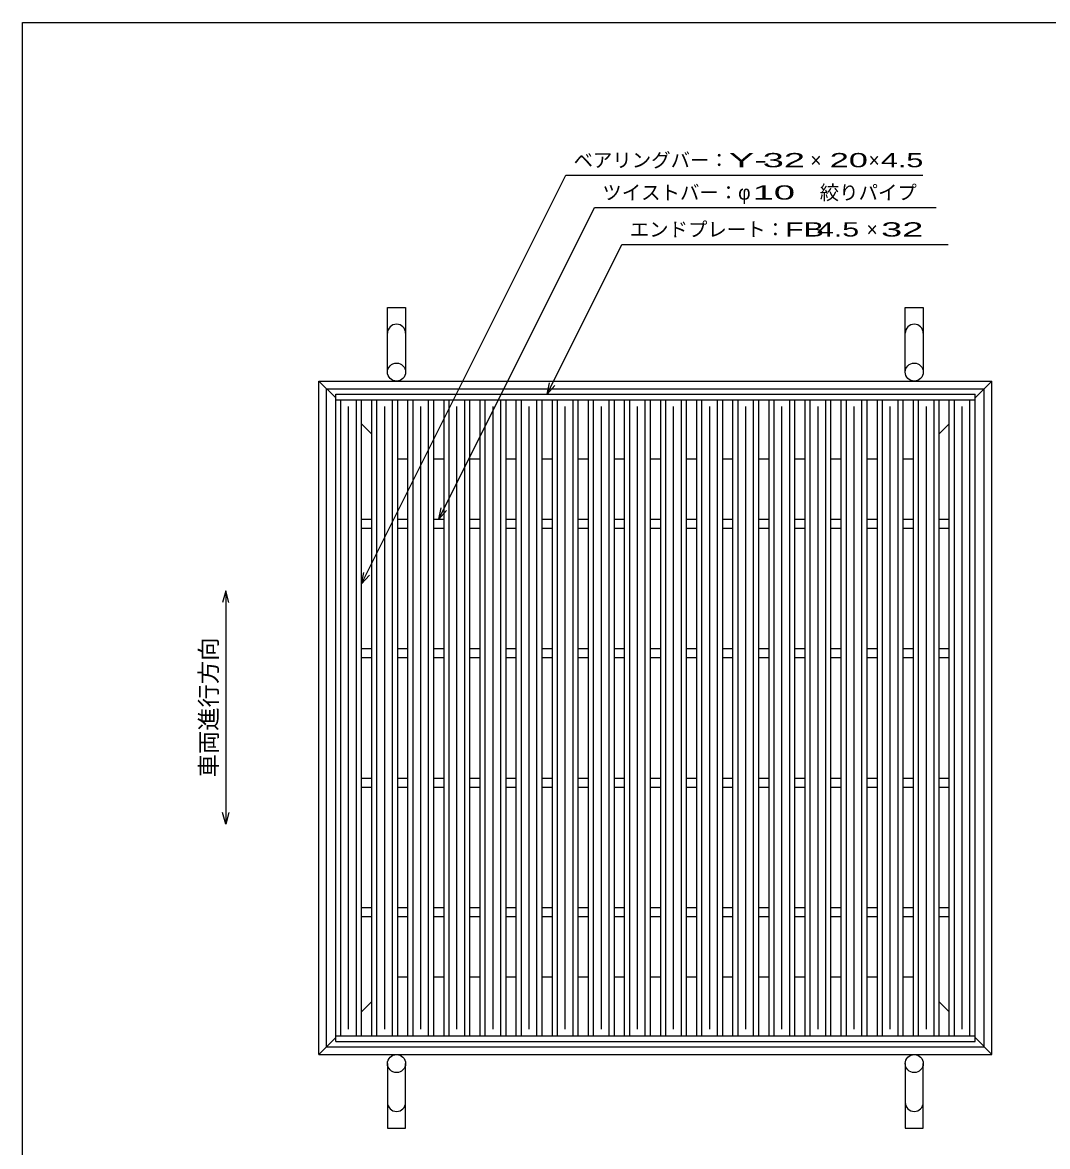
# Model space of a CAD drawing. Units: millimetres, scale not verified. Extents: x -1092 to 1034, y -771 to 635.
# Drawn here: x -1042 to -250, y -233 to 635 of the extents above; entities that cross this region are included whole.
import ezdxf
from ezdxf.enums import TextEntityAlignment as Align

# ---------------------------------------------------------------- set-up
doc = ezdxf.new("R2010")
doc.units = ezdxf.units.MM
doc.header["$LTSCALE"] = 6
for name, color, linetype, lineweight in [('0_2', 150, 'Continuous', 25), ('16', 3, 'Continuous', 25), ('19', 6, 'Continuous', 25), ('22', 4, 'Continuous', 25)]:
    doc.layers.add(name, color=color, linetype=linetype, lineweight=lineweight)
doc.styles.add('ベクトル', font='')
doc.styles.get('ベクトル').set_extended_font_data('ベクトル')

msp = doc.modelspace()

# ---------------------------------------------------------------- linework, layer by layer
at = {"layer": '0_2'}
for p, q in [((-1041.6, -684.6), (-1041.6, 635.4)), ((-1041.6, 635.4), (1034.4, 635.4))]:
    msp.add_line(p, q, dxfattribs=at)
at = {"layer": '0_2', "color": 4}
for p, q in [((-884.6, 196.4), (-887, 187.4)), ((-882.2, 187.4), (-884.6, 196.4)), ((-884.6, 196.4), (-884.6, 16.4)), ((-884.6, 16.4), (-887, 25.4)), ((-882.2, 25.4), (-884.6, 16.4))]:
    msp.add_line(p, q, dxfattribs=at)
at = {"layer": '16'}
for p, q in [((-799.6, 348.4), (-305.6, 348.4)), ((-799.6, 343.9), (-799.6, 348.4)), ((-305.6, 343.9), (-305.6, 348.4)), ((-799.6, 343.9), (-305.6, 343.9)), ((-799.6, -147.1), (-799.6, 343.9)), ((-799.6, 343.9), (-779.6, 343.9)), ((-795.6, -147.1), (-795.6, 343.9)), ((-789.6, -142.1), (-789.6, 338.9)), ((-783.6, -147.1), (-783.6, 343.9)), ((-779.6, -147.1), (-779.6, 343.9)), ((-771.7, -147.1), (-771.7, 343.9)), ((-771.7, 343.9), (-751.7, 343.9)), ((-767.7, -147.1), (-767.7, 343.9)), ((-761.7, -142.1), (-761.7, 338.9)), ((-755.7, -147.1), (-755.7, 343.9)), ((-751.7, -147.1), (-751.7, 343.9)), ((-743.8, -147.1), (-743.8, 343.9)), ((-743.8, 343.9), (-723.8, 343.9)), ((-739.8, -147.1), (-739.8, 343.9)), ((-733.8, -142.1), (-733.8, 338.9)), ((-727.8, -147.1), (-727.8, 343.9)), ((-723.8, -147.1), (-723.8, 343.9)), ((-715.9, -147.1), (-715.9, 343.9)), ((-715.9, 343.9), (-695.9, 343.9)), ((-711.9, -147.1), (-711.9, 343.9)), ((-705.9, -142.1), (-705.9, 338.9)), ((-699.9, -147.1), (-699.9, 343.9)), ((-695.9, -147.1), (-695.9, 343.9)), ((-688, -147.1), (-688, 343.9)), ((-688, 343.9), (-668, 343.9)), ((-684, -147.1), (-684, 343.9)), ((-678, -142.1), (-678, 338.9)), ((-672, -147.1), (-672, 343.9)), ((-668, -147.1), (-668, 343.9)), ((-660.1, -147.1), (-660.1, 343.9)), ((-660.1, 343.9), (-640.1, 343.9)), ((-656.1, -147.1), (-656.1, 343.9)), ((-650.1, -142.1), (-650.1, 338.9)), ((-644.1, -147.1), (-644.1, 343.9)), ((-640.1, -147.1), (-640.1, 343.9)), ((-632.2, -147.1), (-632.2, 343.9)), ((-632.2, 343.9), (-612.2, 343.9)), ((-628.2, -147.1), (-628.2, 343.9)), ((-622.2, -142.1), (-622.2, 338.9)), ((-616.2, -147.1), (-616.2, 343.9)), ((-612.2, -147.1), (-612.2, 343.9)), ((-604.3, -147.1), (-604.3, 343.9)), ((-604.3, 343.9), (-584.3, 343.9)), ((-600.3, -147.1), (-600.3, 343.9)), ((-594.3, -142.1), (-594.3, 338.9)), ((-588.3, -147.1), (-588.3, 343.9)), ((-584.3, -147.1), (-584.3, 343.9)), ((-576.4, -147.1), (-576.4, 343.9)), ((-576.4, 343.9), (-556.4, 343.9)), ((-572.4, -147.1), (-572.4, 343.9)), ((-566.4, -142.1), (-566.4, 338.9)), ((-560.4, -147.1), (-560.4, 343.9)), ((-556.4, -147.1), (-556.4, 343.9)), ((-548.5, -147.1), (-548.5, 343.9)), ((-548.5, 343.9), (-528.5, 343.9)), ((-544.5, -147.1), (-544.5, 343.9)), ((-538.5, -142.1), (-538.5, 338.9)), ((-532.5, -147.1), (-532.5, 343.9)), ((-528.5, -147.1), (-528.5, 343.9)), ((-520.6, -147.1), (-520.6, 343.9)), ((-520.6, 343.9), (-500.6, 343.9)), ((-516.6, -147.1), (-516.6, 343.9)), ((-510.6, -142.1), (-510.6, 338.9)), ((-504.6, -147.1), (-504.6, 343.9)), ((-500.6, -147.1), (-500.6, 343.9)), ((-492.7, -147.1), (-492.7, 343.9)), ((-492.7, 343.9), (-472.7, 343.9)), ((-488.7, -147.1), (-488.7, 343.9)), ((-482.7, -142.1), (-482.7, 338.9)), ((-476.7, -147.1), (-476.7, 343.9)), ((-472.7, -147.1), (-472.7, 343.9)), ((-464.8, -147.1), (-464.8, 343.9)), ((-464.8, 343.9), (-444.8, 343.9)), ((-460.8, -147.1), (-460.8, 343.9)), ((-454.8, -142.1), (-454.8, 338.9)), ((-448.8, -147.1), (-448.8, 343.9)), ((-444.8, -147.1), (-444.8, 343.9)), ((-436.9, -147.1), (-436.9, 343.9)), ((-436.9, 343.9), (-416.9, 343.9)), ((-432.9, -147.1), (-432.9, 343.9)), ((-426.9, -142.1), (-426.9, 338.9)), ((-420.9, -147.1), (-420.9, 343.9)), ((-416.9, -147.1), (-416.9, 343.9)), ((-409, -147.1), (-409, 343.9)), ((-409, 343.9), (-389, 343.9)), ((-405, -147.1), (-405, 343.9)), ((-399, -142.1), (-399, 338.9)), ((-393, -147.1), (-393, 343.9)), ((-389, -147.1), (-389, 343.9)), ((-381.1, -147.1), (-381.1, 343.9)), ((-381.1, 343.9), (-361.1, 343.9)), ((-377.1, -147.1), (-377.1, 343.9)), ((-371.1, -142.1), (-371.1, 338.9)), ((-365.1, -147.1), (-365.1, 343.9)), ((-361.1, -147.1), (-361.1, 343.9)), ((-353.2, -147.1), (-353.2, 343.9)), ((-353.2, 343.9), (-333.2, 343.9)), ((-349.2, -147.1), (-349.2, 343.9)), ((-343.2, -142.1), (-343.2, 338.9)), ((-337.2, -147.1), (-337.2, 343.9)), ((-333.2, -147.1), (-333.2, 343.9)), ((-325.6, -147.1), (-325.6, 343.9)), ((-325.6, 343.9), (-305.6, 343.9)), ((-321.6, -147.1), (-321.6, 343.9)), ((-315.6, -142.1), (-315.6, 338.9)), ((-309.6, -147.1), (-309.6, 343.9)), ((-305.6, -147.1), (-305.6, 343.9)), ((-779.6, 251.9), (-771.7, 251.9)), ((-751.7, 251.9), (-743.8, 251.9)), ((-723.8, 251.9), (-715.9, 251.9)), ((-695.9, 251.9), (-688, 251.9)), ((-668, 251.9), (-660.1, 251.9)), ((-640.1, 251.9), (-632.2, 251.9)), ((-612.2, 251.9), (-604.3, 251.9)), ((-584.3, 251.9), (-576.4, 251.9)), ((-556.4, 251.9), (-548.5, 251.9)), ((-528.5, 251.9), (-520.6, 251.9)), ((-500.6, 251.9), (-492.7, 251.9)), ((-472.7, 251.9), (-464.8, 251.9)), ((-444.8, 251.9), (-436.9, 251.9)), ((-416.9, 251.9), (-409, 251.9)), ((-389, 251.9), (-381.1, 251.9)), ((-361.1, 251.9), (-353.2, 251.9)), ((-333.2, 251.9), (-325.6, 251.9)), ((-779.6, 244.9), (-771.7, 244.9)), ((-751.7, 244.9), (-743.8, 244.9)), ((-723.8, 244.9), (-715.9, 244.9)), ((-695.9, 244.9), (-688, 244.9)), ((-668, 244.9), (-660.1, 244.9)), ((-640.1, 244.9), (-632.2, 244.9)), ((-612.2, 244.9), (-604.3, 244.9)), ((-584.3, 244.9), (-576.4, 244.9)), ((-556.4, 244.9), (-548.5, 244.9)), ((-528.5, 244.9), (-520.6, 244.9)), ((-500.6, 244.9), (-492.7, 244.9)), ((-472.7, 244.9), (-464.8, 244.9)), ((-444.8, 244.9), (-436.9, 244.9)), ((-416.9, 244.9), (-409, 244.9)), ((-389, 244.9), (-381.1, 244.9)), ((-361.1, 244.9), (-353.2, 244.9)), ((-333.2, 244.9), (-325.6, 244.9)), ((-779.6, 151.9), (-771.7, 151.9)), ((-751.7, 151.9), (-743.8, 151.9)), ((-723.8, 151.9), (-715.9, 151.9)), ((-695.9, 151.9), (-688, 151.9)), ((-668, 151.9), (-660.1, 151.9)), ((-640.1, 151.9), (-632.2, 151.9)), ((-612.2, 151.9), (-604.3, 151.9)), ((-584.3, 151.9), (-576.4, 151.9)), ((-556.4, 151.9), (-548.5, 151.9)), ((-528.5, 151.9), (-520.6, 151.9)), ((-500.6, 151.9), (-492.7, 151.9)), ((-472.7, 151.9), (-464.8, 151.9)), ((-444.8, 151.9), (-436.9, 151.9)), ((-416.9, 151.9), (-409, 151.9)), ((-389, 151.9), (-381.1, 151.9)), ((-361.1, 151.9), (-353.2, 151.9)), ((-333.2, 151.9), (-325.6, 151.9)), ((-779.6, 144.9), (-771.7, 144.9)), ((-751.7, 144.9), (-743.8, 144.9)), ((-723.8, 144.9), (-715.9, 144.9)), ((-695.9, 144.9), (-688, 144.9)), ((-668, 144.9), (-660.1, 144.9)), ((-640.1, 144.9), (-632.2, 144.9)), ((-612.2, 144.9), (-604.3, 144.9)), ((-584.3, 144.9), (-576.4, 144.9)), ((-556.4, 144.9), (-548.5, 144.9)), ((-528.5, 144.9), (-520.6, 144.9)), ((-500.6, 144.9), (-492.7, 144.9)), ((-472.7, 144.9), (-464.8, 144.9)), ((-444.8, 144.9), (-436.9, 144.9)), ((-416.9, 144.9), (-409, 144.9)), ((-389, 144.9), (-381.1, 144.9)), ((-361.1, 144.9), (-353.2, 144.9)), ((-333.2, 144.9), (-325.6, 144.9)), ((-779.6, 51.9), (-771.7, 51.9)), ((-779.6, 44.9), (-771.7, 44.9)), ((-751.7, 51.9), (-743.8, 51.9)), ((-751.7, 44.9), (-743.8, 44.9)), ((-723.8, 51.9), (-715.9, 51.9)), ((-723.8, 44.9), (-715.9, 44.9)), ((-695.9, 51.9), (-688, 51.9)), ((-695.9, 44.9), (-688, 44.9)), ((-668, 51.9), (-660.1, 51.9)), ((-668, 44.9), (-660.1, 44.9)), ((-640.1, 51.9), (-632.2, 51.9)), ((-640.1, 44.9), (-632.2, 44.9)), ((-612.2, 51.9), (-604.3, 51.9)), ((-612.2, 44.9), (-604.3, 44.9)), ((-584.3, 51.9), (-576.4, 51.9)), ((-584.3, 44.9), (-576.4, 44.9)), ((-556.4, 51.9), (-548.5, 51.9)), ((-556.4, 44.9), (-548.5, 44.9)), ((-528.5, 51.9), (-520.6, 51.9)), ((-528.5, 44.9), (-520.6, 44.9)), ((-500.6, 51.9), (-492.7, 51.9)), ((-500.6, 44.9), (-492.7, 44.9)), ((-472.7, 51.9), (-464.8, 51.9)), ((-472.7, 44.9), (-464.8, 44.9)), ((-444.8, 51.9), (-436.9, 51.9)), ((-444.8, 44.9), (-436.9, 44.9)), ((-416.9, 51.9), (-409, 51.9)), ((-416.9, 44.9), (-409, 44.9)), ((-389, 51.9), (-381.1, 51.9)), ((-389, 44.9), (-381.1, 44.9)), ((-361.1, 51.9), (-353.2, 51.9)), ((-361.1, 44.9), (-353.2, 44.9)), ((-333.2, 51.9), (-325.6, 51.9)), ((-333.2, 44.9), (-325.6, 44.9)), ((-779.6, -48.1), (-771.7, -48.1)), ((-751.7, -48.1), (-743.8, -48.1)), ((-723.8, -48.1), (-715.9, -48.1)), ((-695.9, -48.1), (-688, -48.1)), ((-668, -48.1), (-660.1, -48.1)), ((-640.1, -48.1), (-632.2, -48.1)), ((-612.2, -48.1), (-604.3, -48.1)), ((-584.3, -48.1), (-576.4, -48.1)), ((-556.4, -48.1), (-548.5, -48.1)), ((-528.5, -48.1), (-520.6, -48.1)), ((-500.6, -48.1), (-492.7, -48.1)), ((-472.7, -48.1), (-464.8, -48.1)), ((-444.8, -48.1), (-436.9, -48.1)), ((-416.9, -48.1), (-409, -48.1)), ((-389, -48.1), (-381.1, -48.1)), ((-361.1, -48.1), (-353.2, -48.1)), ((-333.2, -48.1), (-325.6, -48.1)), ((-779.6, -55.1), (-771.7, -55.1)), ((-751.7, -55.1), (-743.8, -55.1)), ((-723.8, -55.1), (-715.9, -55.1)), ((-695.9, -55.1), (-688, -55.1)), ((-668, -55.1), (-660.1, -55.1)), ((-640.1, -55.1), (-632.2, -55.1)), ((-612.2, -55.1), (-604.3, -55.1)), ((-584.3, -55.1), (-576.4, -55.1)), ((-556.4, -55.1), (-548.5, -55.1)), ((-528.5, -55.1), (-520.6, -55.1)), ((-500.6, -55.1), (-492.7, -55.1)), ((-472.7, -55.1), (-464.8, -55.1)), ((-444.8, -55.1), (-436.9, -55.1)), ((-416.9, -55.1), (-409, -55.1)), ((-389, -55.1), (-381.1, -55.1)), ((-361.1, -55.1), (-353.2, -55.1)), ((-333.2, -55.1), (-325.6, -55.1)), ((-799.6, -147.1), (-305.6, -147.1)), ((-799.6, -151.6), (-799.6, -147.1)), ((-799.6, -147.1), (-779.6, -147.1)), ((-771.7, -147.1), (-751.7, -147.1)), ((-743.8, -147.1), (-723.8, -147.1)), ((-715.9, -147.1), (-695.9, -147.1)), ((-688, -147.1), (-668, -147.1)), ((-660.1, -147.1), (-640.1, -147.1)), ((-632.2, -147.1), (-612.2, -147.1)), ((-604.3, -147.1), (-584.3, -147.1)), ((-576.4, -147.1), (-556.4, -147.1)), ((-548.5, -147.1), (-528.5, -147.1)), ((-520.6, -147.1), (-500.6, -147.1)), ((-492.7, -147.1), (-472.7, -147.1)), ((-464.8, -147.1), (-444.8, -147.1)), ((-436.9, -147.1), (-416.9, -147.1)), ((-409, -147.1), (-389, -147.1)), ((-381.1, -147.1), (-361.1, -147.1)), ((-353.2, -147.1), (-333.2, -147.1)), ((-325.6, -147.1), (-305.6, -147.1)), ((-305.6, -151.6), (-305.6, -147.1)), ((-799.6, -151.6), (-305.6, -151.6))]:
    msp.add_line(p, q, dxfattribs=at)
at = {"layer": '19'}
for p, q in [((-759.6, 365.4), (-759.6, 415.4)), ((-759.6, 415.4), (-745.6, 415.4)), ((-745.6, 415.4), (-745.6, 365.4)), ((-359.6, 365.4), (-359.6, 415.4)), ((-359.6, 415.4), (-345.6, 415.4)), ((-345.6, 415.4), (-345.6, 365.4)), ((-812.6, 358.4), (-292.6, 358.4)), ((-812.6, -161.6), (-812.6, 358.4)), ((-799.6, 345.4), (-812.6, 358.4)), ((-305.6, 345.4), (-292.6, 358.4)), ((-292.6, -161.6), (-292.6, 358.4)), ((-806.6, 352.4), (-298.6, 352.4)), ((-806.6, -155.6), (-806.6, 352.4)), ((-298.6, -155.6), (-298.6, 352.4)), ((-771.7, 317.5), (-779.6, 325.4)), ((-333.5, 317.5), (-325.6, 325.4)), ((-751.7, 298.4), (-743.8, 298.4)), ((-723.8, 298.4), (-715.9, 298.4)), ((-695.9, 298.4), (-688, 298.4)), ((-668, 298.4), (-660.1, 298.4)), ((-640.1, 298.4), (-632.2, 298.4)), ((-612.2, 298.4), (-604.3, 298.4)), ((-584.3, 298.4), (-576.4, 298.4)), ((-556.4, 298.4), (-548.5, 298.4)), ((-528.5, 298.4), (-520.6, 298.4)), ((-500.6, 298.4), (-492.7, 298.4)), ((-472.7, 298.4), (-464.8, 298.4)), ((-444.8, 298.4), (-436.9, 298.4)), ((-416.9, 298.4), (-409, 298.4)), ((-389, 298.4), (-381.1, 298.4)), ((-361.1, 298.4), (-353.2, 298.4)), ((-751.7, -101.6), (-743.8, -101.6)), ((-723.8, -101.6), (-715.9, -101.6)), ((-695.9, -101.6), (-688, -101.6)), ((-668, -101.6), (-660.1, -101.6)), ((-640.1, -101.6), (-632.2, -101.6)), ((-612.2, -101.6), (-604.3, -101.6)), ((-584.3, -101.6), (-576.4, -101.6)), ((-556.4, -101.6), (-548.5, -101.6)), ((-528.5, -101.6), (-520.6, -101.6)), ((-500.6, -101.6), (-492.7, -101.6)), ((-472.7, -101.6), (-464.8, -101.6)), ((-444.8, -101.6), (-436.9, -101.6)), ((-416.9, -101.6), (-409, -101.6)), ((-389, -101.6), (-381.1, -101.6)), ((-361.1, -101.6), (-353.2, -101.6)), ((-779.6, -128.6), (-771.7, -120.7)), ((-325.6, -128.6), (-333.5, -120.7)), ((-812.6, -161.6), (-799.6, -148.6)), ((-806.6, -155.6), (-298.6, -155.6)), ((-292.6, -161.6), (-305.6, -148.6)), ((-812.6, -161.6), (-292.6, -161.6)), ((-759.6, -168.6), (-759.6, -218.6)), ((-745.6, -218.6), (-745.6, -168.6)), ((-359.6, -168.6), (-359.6, -218.6)), ((-345.6, -218.6), (-345.6, -168.6)), ((-759.6, -218.6), (-745.6, -218.6)), ((-359.6, -218.6), (-345.6, -218.6))]:
    msp.add_line(p, q, dxfattribs=at)
for centre in [(-752.6, 365.4), (-352.6, 365.4), (-752.6, -168.6), (-352.6, -168.6)]:
    msp.add_circle(centre, 7, dxfattribs=at)
for centre, start, end in [((-752.6, 395.4), 0, 180), ((-352.6, 395.4), 0, 180), ((-752.6, -198.6), 180, 0), ((-352.6, -198.6), 180, 0)]:
    msp.add_arc(centre, 7, start, end, dxfattribs=at)
at = {"layer": '22'}
for p, q in [((-779.6, 201.9), (-621.85, 517.4)), ((-621.85, 517.4), (-345.85, 517.4)), ((-719.85, 251.9), (-599.6, 492.4)), ((-599.6, 492.4), (-335.6, 492.4)), ((-636.15, 348.4), (-578.4, 463.9)), ((-578.4, 463.9), (-326.4, 463.9)), ((-636.15, 348.4), (-634.35, 357.16)), ((-636.15, 348.4), (-630.15, 355)), ((-719.85, 251.9), (-718.05, 260.66)), ((-719.85, 251.9), (-713.85, 258.5)), ((-779.6, 201.9), (-777.8, 210.66)), ((-779.6, 201.9), (-773.6, 208.5))]:
    msp.add_line(p, q, dxfattribs=at)

# ---------------------------------------------------------------- texts
at = {"layer": '0_2', "color": 2, "style": 'ベクトル'}
msp.add_text('車両進行方向', height=13.2, rotation=90, dxfattribs=at).set_placement((-897.8, 52.4), align=Align.MIDDLE_LEFT)
at = {"layer": '22', "color": 2, "style": 'ベクトル'}
for s, p in [('ベアリングバー：', (-615.85, 529.1)), ('×', (-432.85, 529.1)), ('×', (-387.85, 529.1)), ('ツイストバー：', (-593.6, 504.1)), ('φ', (-488.6, 504.1)), ('絞りパイプ', (-425.6, 504.1)), ('エンドプレート：', (-572.4, 475.6)), ('×', (-389.4, 475.6))]:
    msp.add_text(s, height=11, dxfattribs=at).set_placement(p, align=Align.MIDDLE_LEFT)
for s, width, p in [('Y-', 2, (-495.85, 529.1)), (' 32 ', 2, (-477.85, 529.1)), ('20', 1.8, (-417.85, 529.1)), (' 4.5 ', 1.6, (-384.85, 529.1)), (' 10 ', 2, (-485.6, 504.1)), ('FB', 1.6, (-452.4, 475.6)), (' 4.5 ', 1.6, (-434.4, 475.6)), (' 32 ', 2, (-386.4, 475.6))]:
    msp.add_text(s, height=11, dxfattribs=dict(at, width=width)).set_placement(p, align=Align.MIDDLE_LEFT)

doc.saveas('drawing.dxf')
